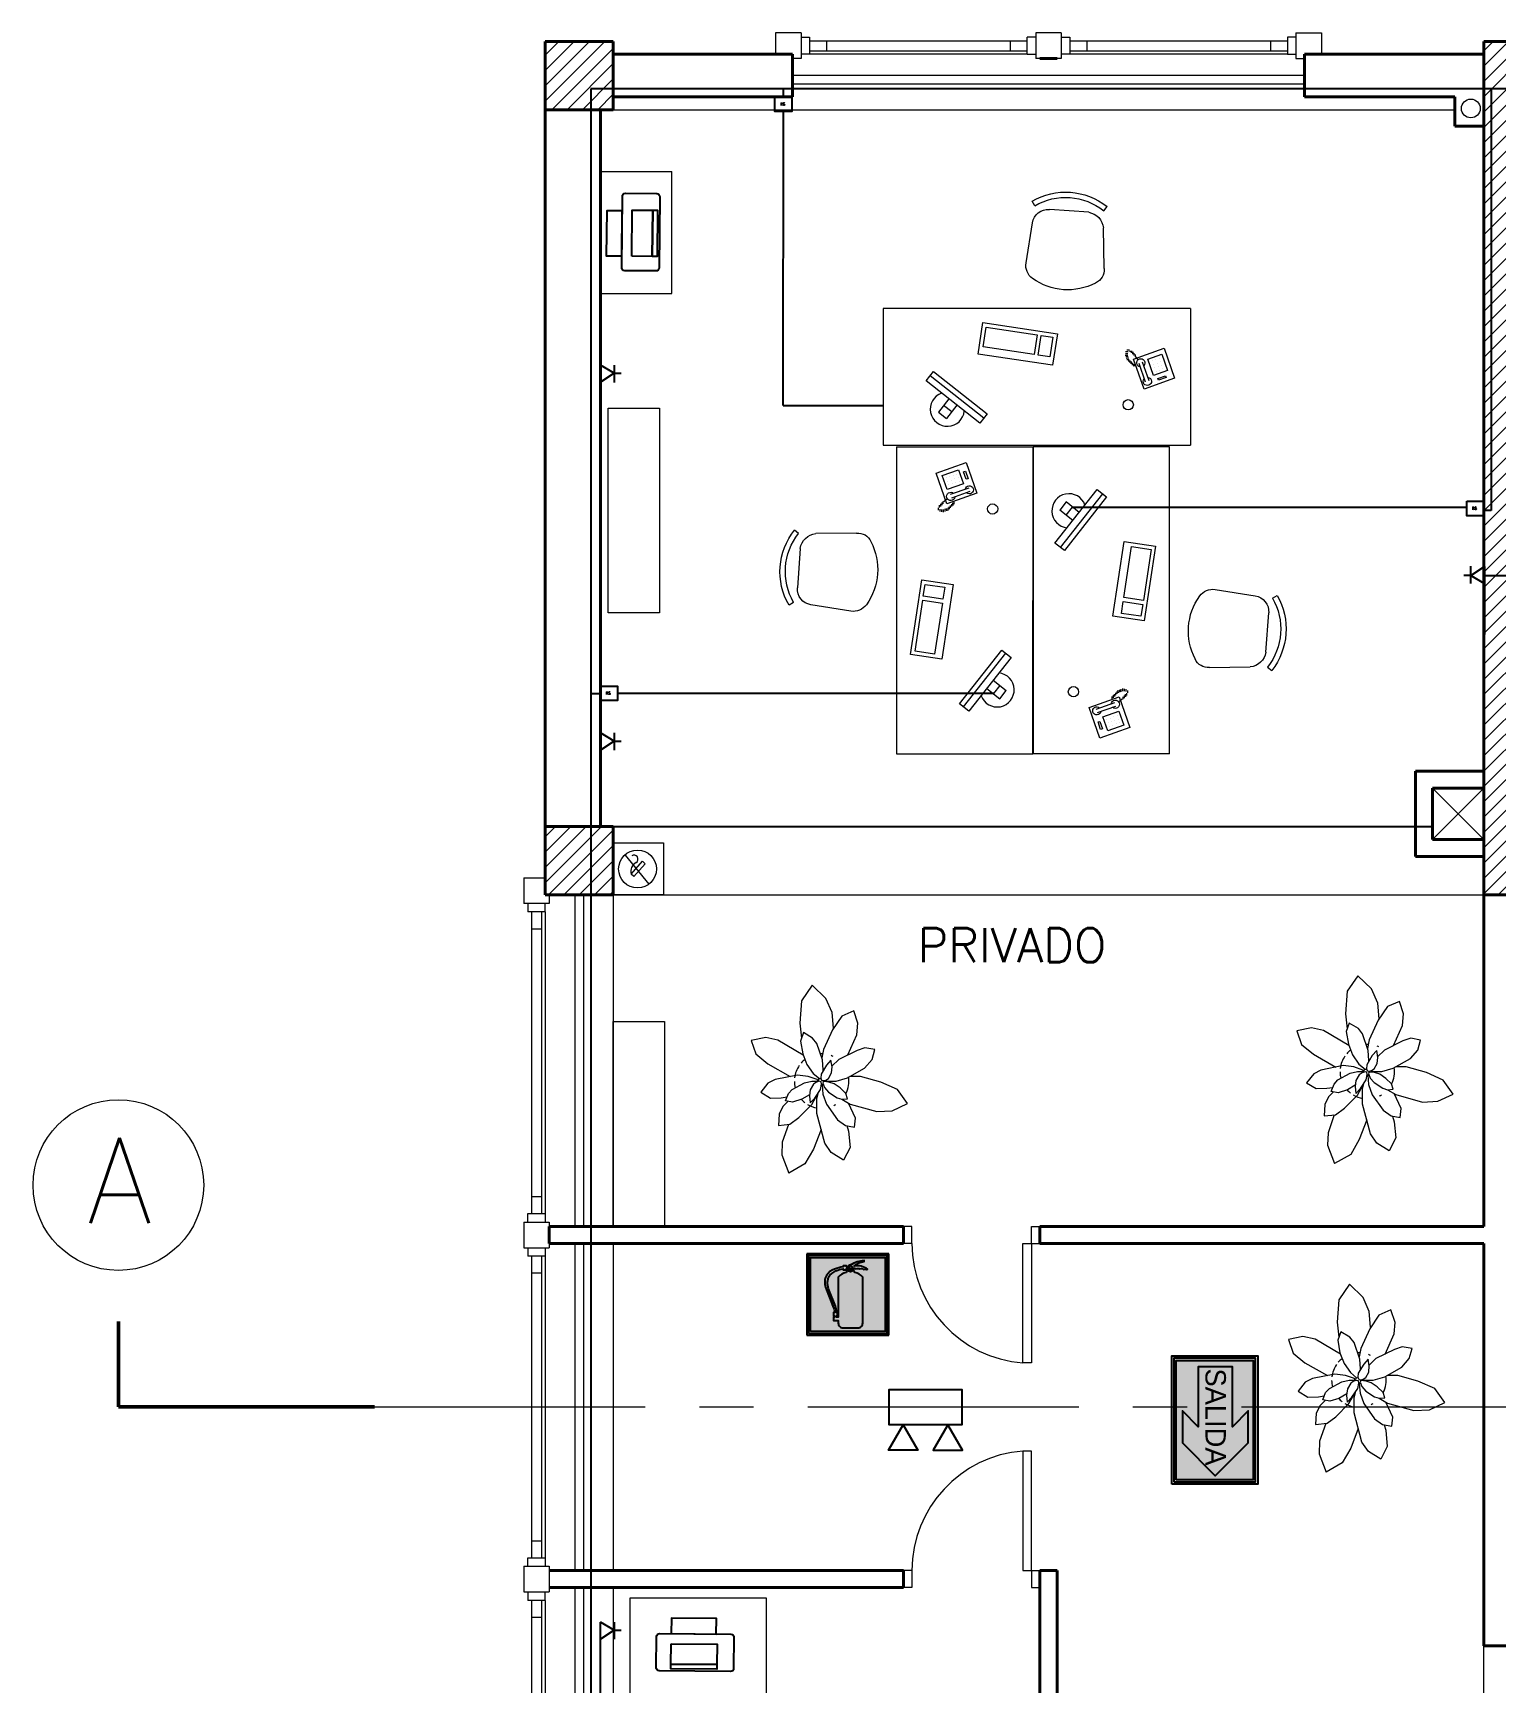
# Model space of a CAD drawing. Extents: x 1009 to 1343, y -172900 to 201.
# Drawn here: x 1257.57 to 1266.14, y 132.45 to 142.11 of the extents above; entities that cross this region are included whole.
import ezdxf

# ---------------------------------------------------------------- set-up
doc = ezdxf.new("R2010")
doc.units = 0
doc.header["$LTSCALE"] = 0.5
doc.linetypes.add('CENTER', pattern=[50.8, 31.75, -6.35, 6.35, -6.35])
doc.linetypes.add('TRAZOS2', pattern=[0.375, 0.25, -0.125])
doc.layers.get('0').update_dxf_attribs({"linetype": 'CONTINUOUS'})
for name, color, linetype in [('BRIGADAS', 8, 'TRAZOS2'), ('Cableado', 100, 'CONTINUOUS'), ('Electricidad', 50, 'CONTINUOUS'), ('GCI-LUZ DE EMERG.LUZ ESTROBOSCOPICA', 12, 'CONTINUOUS'), ('MARCO_FONDO_NEGRO', 7, 'CONTINUOUS'), ('SEÑAL_FONDO_FIGURAS', 254, 'CONTINUOUS'), ('SEÑAL_FONDO_NEGRO', 7, 'CONTINUOUS'), ('SEÑAL_FONDO_ROJO', 242, 'CONTINUOUS'), ('SEÑAL_FONDO_VERDE', 86, 'CONTINUOUS')]:
    doc.layers.add(name, color=color, linetype=linetype)
for name, color, linetype, lineweight in [('Carpintería', 55, 'CONTINUOUS', 20), ('Detalles .05', 243, 'CONTINUOUS', 5), ('Detalles 01', 8, 'CONTINUOUS', 9), ('Equipamiento movil', 33, 'CONTINUOUS', 9), ('EQUIPO DE EMERGENCIA', 200, 'CONTINUOUS', 30), ('Muros corte', 7, 'CONTINUOUS', 40), ('Punta 01', 6, 'CONTINUOUS', 9), ('Punta 02', 11, 'CONTINUOUS', 20), ('Punta 05', 52, 'CONTINUOUS', 50), ('Sist. contra incendio', 1, 'CONTINUOUS', 18), ('Tratamiento pisos', 251, 'CONTINUOUS', 9)]:
    doc.layers.add(name, color=color, linetype=linetype, lineweight=lineweight)
doc.styles.add('franklin gothic medium', font='framd.ttf')
doc.styles.add('Texto 2 mm', font='simplex.shx', dxfattribs={"height": 0.2})
doc.styles.add('Texto 5 mm', font='simplex.shx', dxfattribs={"height": 0.5})
pattern_1 = [(45, (45.922944, 13.85755), (-0.0449012806, 0.0449012806), [])]

# ---------------------------------------------------------------- blocks, each defined once
blk = doc.blocks.new('Plant1')
for p, q in [((5.75, 15.65), (2.94, 14.02)), ((6.8, 12.64), (5.75, 15.65)), ((2.94, 14.02), (1.24, 11.02)), ((6.67, 9.74), (6.8, 12.64)), ((-4.94, 10.5), (-5.47, 8.7)), ((-3.11, 9.8), (-4.94, 10.5)), ((-1.65, 8.27), (-3.11, 9.8)), ((1.24, 11.02), (-0.18, 7.33)), ((4.8, 4.93), (6.67, 9.74)), ((-10.15, 7.82), (-12.56, 7.25)), ((-12.56, 7.25), (-11.81, 4.91)), ((-8.01, 7.41), (-10.15, 7.82)), ((-4.41, 5.37), (-8.01, 7.41)), ((-5.47, 8.7), (-5.1, 7.19)), ((-5.1, 7.19), (-3.73, 3.58)), ((-0.15, 4.91), (-1.65, 8.27)), ((-0.18, 7.33), (-0.36, 5.38)), ((-12.63, 3.17), (-15.39, 2.27)), ((-9.66, 3.14), (-12.63, 3.17)), ((-11.81, 4.91), (-9.42, 2.94)), ((-3.73, 3.58), (-2.59, 2.19)), ((0.25, 2.69), (-0.15, 4.91)), ((1.6, 3.31), (0.73, 2.26)), ((2.74, 4.3), (1.6, 3.31)), ((3.75, 4.5), (2.74, 4.3)), ((3.4, 2.61), (3.75, 3.44)), ((3.75, 3.45), (4.8, 4.93)), ((3.75, 3.44), (3.75, 4.5)), ((7.53, 5.66), (4.58, 4.62)), ((7.5, 2.24), (8.7, 3.64)), ((9.19, 5.31), (7.53, 5.66)), ((8.7, 3.64), (9.19, 5.31)), ((8.78, 3.92), (9.84, 4.12)), ((9.84, 4.12), (12.89, 4.12)), ((12.89, 4.12), (15.19, 2.69)), ((-15.39, 2.27), (-18.09, -0.04)), ((-9.42, 2.94), (-5.88, 0.9)), ((-3.93, 0.56), (-7.13, -0.21)), ((-5.88, 0.9), (-4.34, 0.46)), ((-2.06, 0.5), (-3.93, 0.56)), ((-2.48, 2.2), (-3.75, 2.12)), ((-3.75, 2.12), (-2.91, 1.21)), ((-2.91, 1.21), (-1.29, 0)), ((-1.34, 2), (-2.48, 2.2)), ((-1.9, 0.46), (-2.06, 0.5)), ((-0.39, 1.34), (-1.34, 2)), ((-0.56, -0.12), (-0.19, 0)), ((-0.12, 0.81), (-0.39, 1.34)), ((-0.19, 0), (-0.12, 0.06)), ((-0.06, 0.25), (-0.12, 0.81)), ((-0.12, 0.06), (-0.06, 0.25)), ((-0.11, 0.67), (0.06, 0.81)), ((0.06, 0.81), (0.25, 2.69)), ((0.31, 1.31), (0.12, 0.38)), ((0.12, 0.38), (0.19, 0.25)), ((0.19, 0.25), (0.38, 0.19)), ((0.73, 2.26), (0.31, 1.31)), ((0.38, 0.19), (1.25, 0.44)), ((0.47, 0.22), (0.69, 0)), ((0.69, 0), (2.44, 0)), ((1.25, 0.44), (2.18, 1.1)), ((2.18, 1.1), (3.4, 2.61)), ((2.44, 0), (4.43, 0.51)), ((4.43, 0.51), (7.5, 2.24)), ((13.53, 0.5), (11.66, -0.54)), ((15.19, 2.69), (13.53, 0.5)), ((-18.09, -0.04), (-15.37, -2.32)), ((-15.37, -2.32), (-11.22, -3.04)), ((-11.22, -3.04), (-8.38, -3)), ((-8.2, -0.91), (-9.38, -2.5)), ((-9.38, -2.5), (-7.87, -3.25)), ((-5.18, -2.97), (-8.45, -7.47)), ((-7.13, -0.21), (-8.2, -0.91)), ((-7.87, -3.25), (-5.44, -3.05)), ((-5.44, -3.05), (-3.38, -2.45)), ((-3.38, -2.45), (-1.56, -1.44)), ((-1.56, -1.44), (-0.5, -0.38)), ((-1.12, -2.44), (-1.55, -4.42)), ((-1.29, 0), (-0.56, -0.12)), ((-0.38, -0.81), (-1.12, -2.44)), ((-0.31, -0.5), (-0.59, -0.46)), ((-0.5, -0.38), (-0.5, -0.12)), ((0.06, -0.62), (-0.38, -0.81)), ((-0.26, -0.76), (-0.31, -0.5)), ((-0.19, -1.81), (-0.07, -0.68)), ((0.01, -3.25), (-0.19, -1.81)), ((0.12, -0.12), (0, -0.44)), ((0, -0.44), (0.12, -1)), ((0.56, -0.06), (0.12, -0.12)), ((0.12, -1), (0.45, -1.59)), ((0.45, -1.59), (1.43, -2.3)), ((1.53, -0.38), (0.56, -0.06)), ((1.43, -2.3), (2.56, -2.56)), ((3.06, -1.61), (1.53, -0.38)), ((3.19, -1.19), (2.01, -0.77)), ((2.38, -1), (2.23, -0.95)), ((2.32, -2.51), (3.05, -4.05)), ((4.2, -2.28), (2.38, -1)), ((2.56, -2.56), (3.88, -2.56)), ((3.88, -2.56), (3.06, -1.61)), ((6, -1.48), (3.19, -1.19)), ((6.42, -4.94), (4.2, -2.28)), ((11.66, -0.54), (6, -1.48)), ((9.02, -0.98), (12.56, -2.76)), ((12.56, -2.76), (15.17, -4.6)), ((-4.21, -9.77), (-1.41, -5.8)), ((-1.55, -4.42), (-1.12, -8.67)), ((1.03, -5.66), (0.01, -3.25)), ((1.72, -6.45), (1.03, -5.66)), ((3.05, -4.05), (3.43, -5.82)), ((3.43, -5.82), (3.06, -7.12)), ((7.5, -6.71), (6.42, -4.94)), ((15.17, -4.6), (16.61, -7.77)), ((-8.45, -7.47), (-9.18, -9.67)), ((-1.12, -8.67), (-0.57, -10.07)), ((3.06, -7.12), (1.72, -6.45)), ((2.25, -9.87), (2.39, -7.87)), ((2.39, -7.87), (2.32, -6.75)), ((3.19, -6.68), (4.04, -7.69)), ((4.04, -7.69), (5.41, -8.56)), ((5.41, -8.56), (7.5, -8.88)), ((7.5, -8.88), (7.5, -6.71)), ((7.5, -6.98), (10.72, -8.45)), ((10.72, -8.45), (13.06, -8.78)), ((13.06, -8.78), (16.61, -7.77)), ((-9.18, -9.67), (-8.88, -12.44)), ((-8.88, -12.44), (-6.25, -11.82)), ((-6.25, -11.82), (-4.21, -9.77)), ((-0.57, -10.07), (1, -11.56)), ((1, -11.56), (2.25, -9.87))]:
    blk.add_line(p, q)
for start, end in [(57.1582, 93.2041), (172.4345, 176.9296), (149.2581, 153.7532), (21.2653, 25.7604), (212.1423, 223.5771), (323.0282, 344.4965), (229.8179, 257.6637), (265.2848, 278.7499), (306.6551, 316.418)]:
    blk.add_arc((0, 0), 5.12, start, end)
blk = doc.blocks.new('TELEFONO')
at = {"layer": 'Detalles .05'}
for p, q in [((0.139, 0.134), (-0.098, 0.134)), ((-0.098, 0.134), (-0.098, -0.099)), ((0.139, -0.099), (0.139, 0.134)), ((-0.071, 0.089), (-0.071, -0.055)), ((-0.043, 0.089), (-0.043, -0.055)), ((0.108, 0.063), (0, 0.063)), ((0, 0.063), (0, -0.063)), ((0.081, 0.108), (0.023, 0.108)), ((0.023, 0.108), (0.023, 0.094)), ((0.023, 0.094), (0.081, 0.094)), ((0.027, 0.041), (0.027, 0.041)), ((0.027, 0.014), (0.027, 0.014)), ((0.054, 0.041), (0.054, 0.041)), ((0.054, 0.014), (0.054, 0.014)), ((0.081, 0.094), (0.081, 0.108)), ((0.081, 0.041), (0.081, 0.041)), ((0.081, 0.014), (0.081, 0.014)), ((0.108, -0.063), (0.108, 0.063)), ((-0.129, -0.104), (-0.147, -0.11)), ((-0.129, -0.116), (-0.147, -0.121)), ((-0.124, -0.093), (-0.141, -0.098)), ((-0.118, -0.081), (-0.135, -0.087)), ((-0.112, -0.07), (-0.129, -0.075)), ((-0.106, -0.058), (-0.124, -0.064)), ((-0.101, -0.047), (-0.118, -0.052)), ((-0.098, -0.099), (0.139, -0.099)), ((-0.067, -0.083), (-0.078, -0.116)), ((0, -0.063), (0.108, -0.063)), ((0.027, -0.013), (0.027, -0.013)), ((0.027, -0.04), (0.027, -0.04)), ((0.054, -0.013), (0.054, -0.013)), ((0.054, -0.04), (0.054, -0.04)), ((0.081, -0.013), (0.081, -0.013)), ((0.081, -0.04), (0.081, -0.04)), ((-0.129, -0.127), (-0.147, -0.133)), ((-0.129, -0.139), (-0.147, -0.145)), ((-0.124, -0.15), (-0.141, -0.156)), ((-0.118, -0.162), (-0.135, -0.168)), ((-0.104, -0.17), (-0.122, -0.176)), ((-0.089, -0.156), (-0.106, -0.162)), ((-0.083, -0.145), (-0.101, -0.15)), ((-0.078, -0.133), (-0.095, -0.139)), ((-0.072, -0.121), (-0.089, -0.127))]:
    blk.add_line(p, q, dxfattribs=at)
for centre, start, end in [((-0.057, 0.089), 298.4915, 241.5085), ((-0.057, -0.055), 118.4915, 61.5085)]:
    blk.add_arc(centre, 0.0302, start, end, dxfattribs=at)
blk = doc.blocks.new('RECTANG')
for p, q in [((1, 1), (0, 1)), ((0, 1), (0, 0)), ((1, 0), (1, 1)), ((0, 0), (1, 0))]:
    blk.add_line(p, q)
blk = doc.blocks.new('KEYBOARD', base_point=(60, 294))
for p, xscale, yscale, zscale in [((60, 294), 19, 8, 19), ((61, 295), 13, 5, 13), ((75, 295), 3, 5, 3)]:
    blk.add_blockref('RECTANG', p, dxfattribs=dict(xscale=xscale, yscale=yscale, zscale=zscale))
blk = doc.blocks.new('silla compu')
for p, q in [((-0.1982, 0.1308), (-0.2154, -0.1066)), ((0.255, 0.0583), (0.1971, -0.1726)), ((-0.2253, -0.2074), (-0.2468, -0.23)), ((0.0915, -0.2423), (-0.1368, -0.2057)), ((0.1752, -0.2715), (0.1885, -0.2997))]:
    blk.add_line(p, q)
for centre, radius, start, end in [((-0.1049, 0.1241), 0.0936, 112.49672, 175.87343), ((-0.0054, -0.1162), 0.3537, 49.31066, 112.49672), ((0.1754, 0.0846), 0.0838, 341.69279, 53.55182), ((-0.122, -0.1133), 0.0936, 175.87343, 260.90369), ((0.0985, -0.138), 0.1045, 266.18787, 340.64976), ((0.022, 0.0547), 0.3916, 226.64553, 295.16185), ((0.0221, 0.0552), 0.3607, 226.69723, 295.11015)]:
    blk.add_arc(centre, radius, start, end)
blk = doc.blocks.new('A$C4F586106')
at = {"layer": 'SEÑAL_FONDO_FIGURAS'}
h = blk.add_hatch(color=256, dxfattribs=at)
h.paths.add_polyline_path([(1.092, 0.238), (0.029, 0.238), (0.029, 1.85), (1.092, 1.85)])
h.paths.add_polyline_path([(1.063, 1.821), (0.058, 1.821), (0.058, 0.267), (1.063, 0.267)], flags=16)
h.paths.add_polyline_path([(0.807, 1.55), (0.807, 0.438), (0.287, 0.438), (0.287, 1.55)], flags=8)
blk.add_hatch(color=256, dxfattribs=at).paths.add_polyline_path([(0.553, 1.768), (0.126, 1.339), (0.126, 0.925), (0.327, 1.132), (0.327, 0.349), (0.553, 0.349), (0.778, 0.349), (0.778, 1.132), (0.979, 0.925), (0.979, 1.339)])
at = {"layer": 'SEÑAL_FONDO_VERDE'}
h = blk.add_hatch(color=256, dxfattribs=at)
h.paths.add_polyline_path([(0.058, 0.267), (0.058, 1.821), (1.063, 1.821), (1.063, 0.267)])
h.paths.add_polyline_path([(0.327, 0.349), (0.553, 0.349), (0.778, 0.349), (0.778, 1.132), (0.979, 0.925), (0.979, 1.339), (0.553, 1.768), (0.126, 1.339), (0.126, 0.925), (0.327, 1.132)], flags=16)
at = {"layer": 'MARCO_FONDO_NEGRO'}
blk.add_lwpolyline([(1.121, 1.879), (1.121, 0.209), (0, 0.209), (0, 1.879)], close=True, dxfattribs=at)
at = {"layer": 'SEÑAL_FONDO_FIGURAS'}
blk.add_lwpolyline([(1.092, 1.85), (0.029, 1.85), (0.029, 0.238), (1.092, 0.238)], close=True, dxfattribs=at)
at = {"layer": 'SEÑAL_FONDO_NEGRO'}
blk.add_lwpolyline([(1.063, 1.821), (1.063, 0.267), (0.058, 0.267), (0.058, 1.821)], close=True, dxfattribs=at)
at = {"layer": 'SEÑAL_FONDO_VERDE'}
for points in [[(1.063, 1.821), (1.063, 0.267), (0.058, 0.267), (0.058, 1.821)], [(0.553, 0.349), (0.778, 0.349), (0.778, 1.132), (0.979, 0.925), (0.979, 1.339), (0.553, 1.768), (0.126, 1.339), (0.126, 0.925), (0.327, 1.132), (0.327, 0.349)], [(0.553, 0.349), (0.778, 0.349), (0.778, 1.132), (0.979, 0.925), (0.979, 1.339), (0.553, 1.768), (0.126, 1.339), (0.126, 0.925), (0.327, 1.132), (0.327, 0.349)]]:
    blk.add_lwpolyline(points, close=True, dxfattribs=at)
at = {"layer": 'SEÑAL_FONDO_VERDE', "style": 'franklin gothic medium'}
blk.add_text('SALIDA', height=0.2658, rotation=90, dxfattribs=at).set_placement((0.681, 0.372))
blk = doc.blocks.new('A$C04752EFD')
at = {"layer": 'GCI-LUZ DE EMERG.LUZ ESTROBOSCOPICA', "color": 1}
blk.add_lwpolyline([(-0.1774, -0.1729), (-0.1774, 0), (0.1774, 0), (0.1774, -0.1729)], close=True, dxfattribs=at)
at = {"layer": 'GCI-LUZ DE EMERG.LUZ ESTROBOSCOPICA'}
for points in [[(0.1774, -0.1729), (-0.1774, -0.1729), (-0.1774, 0), (0.1774, 0)], [(-0.109, -0.1729), (-0.0376, -0.2965), (-0.1803, -0.2965)], [(0.109, -0.1729), (0.0376, -0.2965), (0.1803, -0.2965)]]:
    blk.add_lwpolyline(points, close=True, dxfattribs=at)
blk = doc.blocks.new('A$C6C4A3897')
at = {"layer": 'SEÑAL_FONDO_FIGURAS'}
h = blk.add_hatch(color=256, dxfattribs=at)
h.paths.add_polyline_path([(2.147, -0.043), (0.043, -0.043), (0.043, -2.139), (2.147, -2.139)])
h.paths.add_polyline_path([(2.093, -2.085), (0.097, -2.085), (0.097, -0.097), (2.093, -0.097)], flags=16)
h.paths.add_polyline_path([(1.494, -1.856, -0.414214), (1.364, -1.986), (0.969, -1.986, -0.414214), (0.839, -1.856), (0.839, -1.789), (0.708, -1.789), (0.708, -1.699), (0.74, -1.699), (0.74, -1.664), (0.711, -1.664), (0.711, -1.576), (0.743, -1.576, 0.083884), (0.693, -1.404), (0.5, -0.898, -0.214308), (0.523, -0.578, -0.167733), (0.738, -0.417, -0.097156), (0.97, -0.351), (0.97, -0.321), (1.058, -0.321), (1.058, -0.351), (1.087, -0.351, -0.303754), (1.167, -0.298, -0.115313), (1.528, -0.185), (1.53, -0.211, 0.177163), (1.266, -0.329, -0.189272), (1.622, -0.41), (1.592, -0.419, 0.309273), (1.561, -0.409), (1.517, -0.422, 0.291679), (1.46, -0.396), (1.418, -0.408, 0.202341), (1.342, -0.393), (1.3, -0.404, 0.390383), (1.254, -0.384, -0.914616), (1.082, -0.399), (1.058, -0.399), (1.058, -0.429), (0.97, -0.429), (0.97, -0.404, 0.074097), (0.777, -0.461, 0.17086), (0.577, -0.631, 0.207162), (0.599, -0.983), (0.763, -1.4, -0.083589), (0.794, -1.576), (0.817, -1.576), (0.817, -1.664), (0.792, -1.664), (0.792, -1.699), (0.839, -1.699), (0.839, -0.631, -0.204768), (1.051, -0.505, 0.117351), (1.082, -0.431, 0.582578), (1.251, -0.433, 0.113638), (1.282, -0.505, -0.204768), (1.494, -0.631)], flags=0)
h.paths.add_polyline_path([(1.184, -0.438), (1.167, -0.358), (1.151, -0.438, -6.735071)], flags=0)
at = {"layer": 'SEÑAL_FONDO_ROJO'}
h = blk.add_hatch(color=256, dxfattribs=at)
h.paths.add_polyline_path([(2.093, -0.097), (0.097, -0.097), (0.097, -2.085), (2.093, -2.085)])
h.paths.add_polyline_path([(1.494, -1.856, -0.414214), (1.364, -1.986), (0.969, -1.986, -0.414214), (0.839, -1.856), (0.839, -1.789), (0.708, -1.789), (0.708, -1.699), (0.74, -1.699), (0.74, -1.664), (0.711, -1.664), (0.711, -1.576), (0.743, -1.576, 0.083884), (0.693, -1.404), (0.5, -0.898, -0.214308), (0.523, -0.578, -0.167733), (0.738, -0.417, -0.097156), (0.97, -0.351), (0.97, -0.321), (1.058, -0.321), (1.058, -0.351), (1.087, -0.351, -0.303754), (1.167, -0.298, -0.115313), (1.528, -0.185), (1.53, -0.211, 0.177163), (1.266, -0.329, -0.189272), (1.622, -0.41), (1.592, -0.419, 0.309273), (1.561, -0.409), (1.517, -0.422, 0.291679), (1.46, -0.396), (1.418, -0.408, 0.202341), (1.342, -0.393), (1.3, -0.404, 0.390383), (1.254, -0.384, -0.914616), (1.082, -0.399), (1.058, -0.399), (1.058, -0.429), (0.97, -0.429), (0.97, -0.404, 0.074097), (0.777, -0.461, 0.17086), (0.577, -0.631, 0.207162), (0.599, -0.983), (0.763, -1.4, -0.083589), (0.794, -1.576), (0.817, -1.576), (0.817, -1.664), (0.792, -1.664), (0.792, -1.699), (0.839, -1.699), (0.839, -0.631, -0.204768), (1.051, -0.505, 0.117351), (1.082, -0.431, 0.582578), (1.251, -0.433, 0.113638), (1.282, -0.505, -0.204768), (1.494, -0.631)], flags=16)
h.paths.add_polyline_path([(1.184, -0.438), (1.167, -0.358), (1.151, -0.438, -6.735071)], flags=0)
at = {"layer": 'MARCO_FONDO_NEGRO'}
for p, q in [((2.191, 0), (0, 0)), ((0, 0), (0, -2.182)), ((2.191, -2.182), (2.191, 0)), ((0, -2.182), (2.191, -2.182))]:
    blk.add_line(p, q, dxfattribs=at)
at = {"layer": 'SEÑAL_FONDO_FIGURAS'}
for points in [[(0.043, -2.139), (2.147, -2.139), (2.147, -0.043), (0.043, -0.043)], [(0.097, -2.085), (0.097, -0.097), (2.093, -0.097), (2.093, -2.085)]]:
    blk.add_lwpolyline(points, close=True, dxfattribs=at)
for points in [[(1.082, -0.431, -0.117351), (1.051, -0.505, 0.204768), (0.839, -0.631), (0.839, -1.699), (0.792, -1.699), (0.792, -1.664), (0.817, -1.664), (0.817, -1.576), (0.794, -1.576, 0.083589), (0.763, -1.4), (0.599, -0.983, -0.207162), (0.577, -0.631, -0.17086), (0.777, -0.461, -0.074097), (0.97, -0.404), (0.97, -0.429), (1.058, -0.429), (1.058, -0.399), (1.082, -0.399, 0.914616), (1.254, -0.384, -0.390383), (1.3, -0.404), (1.342, -0.393, -0.202341), (1.418, -0.408), (1.46, -0.396, -0.291679), (1.517, -0.422), (1.561, -0.409, -0.309273), (1.592, -0.419), (1.622, -0.41, 0.189272), (1.266, -0.329, -0.177163), (1.53, -0.211), (1.528, -0.185, 0.115313), (1.167, -0.298, 0.303754), (1.087, -0.351), (1.058, -0.351), (1.058, -0.321), (0.97, -0.321), (0.97, -0.351, 0.097156), (0.738, -0.417, 0.167733), (0.523, -0.578, 0.214308), (0.5, -0.898), (0.693, -1.404, -0.083884), (0.743, -1.576), (0.711, -1.576), (0.711, -1.664), (0.74, -1.664), (0.74, -1.699), (0.708, -1.699), (0.708, -1.789), (0.839, -1.789), (0.839, -1.856, 0.414214), (0.969, -1.986), (1.364, -1.986, 0.414214), (1.494, -1.856), (1.494, -0.631, 0.204768), (1.282, -0.505, -0.113638), (1.251, -0.433, -0.582578)], [(1.167, -0.358), (1.184, -0.438, 6.735071), (1.151, -0.438)]]:
    blk.add_lwpolyline(points, format="xyb", close=True, dxfattribs=at)

msp = doc.modelspace()

# ---------------------------------------------------------------- hatches: boundary and pattern name
at = {"layer": 'Detalles 01'}
h = msp.add_hatch(dxfattribs=at)
h.set_pattern_fill('ANSI31,_O', color=256, scale=0.02)
h.set_pattern_definition(pattern_1)
h.paths.add_polyline_path([(1260.9686, 142.0627), (1260.5686, 142.0627), (1260.5686, 141.6627), (1260.9686, 141.6627)])
h = msp.add_hatch(dxfattribs=at)
h.set_pattern_fill('ANSI31,_O', color=256, scale=0.02)
h.set_pattern_definition([(45, (-14.877056, 13.85755), (-0.0449012806, 0.0449012806), [])])
h.paths.add_polyline_path([(1269.1686, 141.9877), (1268.0686, 141.9877), (1268.0686, 141.7377), (1269.1686, 141.7377)])
h.paths.add_polyline_path([(1268.0686, 141.9877), (1266.3086, 141.9877), (1266.3086, 142.0627), (1266.0686, 142.0627), (1266.0686, 137.0627), (1268.0686, 137.0627), (1268.0686, 137.2127), (1266.3086, 137.2127), (1266.3086, 141.7377), (1268.0686, 141.7377)])
h.paths.add_polyline_path([(1268.7086, 140.9377), (1268.5586, 140.9377), (1268.5586, 137.2127), (1268.0686, 137.2127), (1268.0686, 137.0627), (1268.7086, 137.0627)])
h = msp.add_hatch(dxfattribs=at)
h.set_pattern_fill('ANSI31,_O', color=256, scale=0.02)
h.set_pattern_definition(pattern_1)
h.paths.add_polyline_path([(1260.9686, 137.4627), (1260.5686, 137.4627), (1260.5686, 137.0627), (1260.9686, 137.0627)])

# ---------------------------------------------------------------- linework, layer by layer
at = {"layer": 'Cableado'}
for p, q in [((1265.2328, 141.7854), (1260.8377, 141.7854)), ((1260.8377, 141.7854), (1260.8377, 139.2228)), ((1261.9645, 141.7854), (1261.9645, 141.7377)), ((1270.8159, 141.7854), (1265.2328, 141.7854)), ((1266.1127, 141.7854), (1266.1127, 139.3146)), ((1261.9638, 139.9293), (1261.9652, 141.6531)), ((1263.6593, 139.3351), (1265.9691, 139.335)), ((1266.1127, 139.3146), (1266.0686, 139.3146)), ((1260.8377, 139.2228), (1260.8377, 128.4361)), ((1260.8377, 138.2429), (1260.8936, 138.2429)), ((1263.1964, 138.2422), (1260.993, 138.2422))]:
    msp.add_line(p, q, dxfattribs=at)
at = {"layer": 'Cableado', "ltscale": 2}
msp.add_line((1261.9638, 139.9293), (1262.5506, 139.9293), dxfattribs=at)
at = {"layer": 'Cableado'}
for points in [[(1261.9159, 141.7377), (1262.0153, 141.7377), (1262.0153, 141.6531), (1261.9159, 141.6531)], [(1261.0186, 140.8063), (1261.021, 141.0702), (1260.9301, 141.071), (1260.9277, 140.8072)], [(1261.0778, 140.8051), (1261.0802, 141.075), (1261.1997, 141.0739), (1261.1973, 140.804)], [(1261.1973, 140.804), (1261.1997, 141.0739), (1261.2277, 141.0737), (1261.2252, 140.8038)], [(1265.9691, 139.3691), (1266.0686, 139.3691), (1266.0686, 139.2846), (1265.9691, 139.2846)], [(1260.8936, 138.2858), (1260.993, 138.2858), (1260.993, 138.2013), (1260.8936, 138.2013)], [(1261.3083, 132.7348), (1261.5722, 132.7324), (1261.5731, 132.8232), (1261.3092, 132.8256)], [(1261.3071, 132.6756), (1261.577, 132.6731), (1261.576, 132.5536), (1261.3061, 132.5561)], [(1261.3061, 132.5561), (1261.576, 132.5536), (1261.5757, 132.5257), (1261.3058, 132.5281)]]:
    msp.add_lwpolyline(points, close=True, dxfattribs=at)
for points in [[(1261.018, 140.7383), (1261.0217, 141.1557, -0.414214), (1261.0399, 141.1735), (1261.223, 141.1719, -0.414214), (1261.2409, 141.1537), (1261.2371, 140.7363, -0.414214), (1261.2189, 140.7185), (1261.0358, 140.7201, -0.414214)], [(1261.2403, 132.7354), (1261.6577, 132.7316, -0.414214), (1261.6756, 132.7135), (1261.6739, 132.5303, -0.414214), (1261.6557, 132.5125), (1261.2383, 132.5163, -0.414214), (1261.2205, 132.5344), (1261.2222, 132.7175, -0.414214)]]:
    msp.add_lwpolyline(points, format="xyb", close=True, dxfattribs=at)
at = {"layer": 'Carpintería'}
for p, q in [((1262.0686, 142.1127), (1261.9186, 142.1127)), ((1261.9186, 142.1127), (1261.9186, 141.9877)), ((1262.0686, 142.1127), (1262.0686, 141.9627)), ((1263.5936, 142.1127), (1263.4436, 142.1127)), ((1263.4436, 142.1127), (1263.4436, 141.9627)), ((1263.5936, 142.1127), (1263.5936, 141.9627)), ((1264.9686, 142.1127), (1264.9686, 141.9627)), ((1264.9686, 142.1127), (1265.1186, 142.1127)), ((1265.1186, 142.1127), (1265.1186, 141.9877)), ((1262.0686, 142.0877), (1262.1186, 142.0877)), ((1262.1186, 142.0877), (1262.1186, 141.9877)), ((1262.1186, 142.0677), (1263.3936, 142.0677)), ((1262.2186, 142.0677), (1262.2186, 142.0077)), ((1263.2936, 142.0677), (1263.2936, 142.0077)), ((1263.4436, 142.0877), (1263.3936, 142.0877)), ((1263.3936, 141.9877), (1263.3936, 142.0877)), ((1263.5936, 142.0877), (1263.6436, 142.0877)), ((1263.6436, 142.0877), (1263.6436, 141.9877)), ((1263.6436, 142.0677), (1264.9186, 142.0677)), ((1263.7436, 142.0677), (1263.7436, 142.0077)), ((1264.8186, 142.0677), (1264.8186, 142.0077)), ((1264.9186, 142.0877), (1264.9186, 141.9877)), ((1264.9686, 142.0877), (1264.9186, 142.0877)), ((1262.0686, 141.9627), (1262.0186, 141.9627)), ((1262.1186, 141.9877), (1262.0686, 141.9877)), ((1262.1186, 142.0077), (1263.3936, 142.0077)), ((1263.3936, 141.9877), (1263.4436, 141.9877)), ((1263.4686, 141.9627), (1263.4436, 141.9627)), ((1263.5936, 141.9627), (1263.5686, 141.9627)), ((1263.6436, 141.9877), (1263.5936, 141.9877)), ((1263.6436, 142.0077), (1264.9186, 142.0077)), ((1264.9186, 141.9877), (1264.9686, 141.9877)), ((1264.9686, 141.9627), (1265.0186, 141.9627)), ((1260.4436, 137.1627), (1260.4436, 137.0127)), ((1260.4436, 137.1627), (1260.5686, 137.1627)), ((1260.5936, 137.0127), (1260.4436, 137.0127)), ((1260.4686, 137.0127), (1260.4686, 136.9627)), ((1260.5686, 136.9627), (1260.5686, 137.0127)), ((1260.5936, 137.0627), (1260.5936, 137.0127)), ((1260.5686, 136.9627), (1260.4686, 136.9627)), ((1260.4886, 136.9627), (1260.4886, 135.196)), ((1260.5486, 136.9627), (1260.5486, 135.196)), ((1260.5486, 136.8627), (1260.4886, 136.8627)), ((1260.4886, 135.296), (1260.5486, 135.296)), ((1260.4686, 135.146), (1260.4686, 135.196)), ((1260.4686, 135.196), (1260.5686, 135.196)), ((1260.5686, 135.196), (1260.5686, 135.146)), ((1260.4436, 135.146), (1260.4436, 134.996)), ((1260.4436, 135.146), (1260.5936, 135.146)), ((1260.5936, 135.146), (1260.5936, 135.121)), ((1262.7186, 135.121), (1262.6686, 135.121)), ((1262.7186, 135.021), (1262.7186, 135.121)), ((1263.4186, 135.021), (1263.4186, 135.121)), ((1263.4186, 135.121), (1263.4686, 135.121)), ((1260.4436, 134.996), (1260.5936, 134.996)), ((1260.4686, 134.996), (1260.4686, 134.946)), ((1260.5686, 134.996), (1260.5686, 134.946)), ((1260.5936, 135.021), (1260.5936, 134.996)), ((1262.7186, 135.021), (1262.6686, 135.021)), ((1263.3686, 134.321), (1263.3686, 135.021)), ((1263.3686, 135.021), (1263.4186, 135.021)), ((1263.4186, 135.021), (1263.4686, 135.021)), ((1263.4186, 135.021), (1263.4186, 134.321)), ((1260.5686, 134.946), (1260.4686, 134.946)), ((1260.4886, 134.946), (1260.4886, 133.1793)), ((1260.5486, 134.946), (1260.4886, 134.946)), ((1260.5486, 134.946), (1260.5486, 133.1793)), ((1260.5486, 134.846), (1260.4886, 134.846)), ((1263.4186, 134.321), (1263.3686, 134.321)), ((1263.4186, 133.8043), (1263.3686, 133.8043)), ((1263.3686, 133.8043), (1263.3686, 133.1043)), ((1263.4186, 133.1043), (1263.4186, 133.8043)), ((1260.4886, 133.2793), (1260.5486, 133.2793)), ((1260.4436, 133.1293), (1260.4436, 132.9793)), ((1260.4436, 133.1293), (1260.5936, 133.1293)), ((1260.4686, 133.1293), (1260.4686, 133.1793)), ((1260.4686, 133.1793), (1260.5686, 133.1793)), ((1260.5686, 133.1793), (1260.5686, 133.1293)), ((1260.5936, 133.1293), (1260.5936, 132.9793)), ((1262.7186, 133.1043), (1262.6686, 133.1043)), ((1262.7186, 133.1043), (1262.7186, 133.0043)), ((1263.3686, 133.1043), (1263.4186, 133.1043)), ((1263.4186, 133.1043), (1263.4186, 133.0043)), ((1263.4186, 133.1043), (1263.4686, 133.1043)), ((1260.4436, 132.9793), (1260.5936, 132.9793)), ((1260.4686, 132.9793), (1260.4686, 132.9293)), ((1260.5686, 132.9293), (1260.4686, 132.9293)), ((1260.4886, 132.9293), (1260.4886, 131.1627)), ((1260.5486, 132.9293), (1260.5486, 131.1627)), ((1260.5686, 132.9293), (1260.5686, 132.9793)), ((1262.7186, 133.0043), (1262.6686, 133.0043)), ((1263.4186, 133.0043), (1263.4686, 133.0043)), ((1260.5486, 132.8293), (1260.4886, 132.8293))]:
    msp.add_line(p, q, dxfattribs=at)
at = {"layer": 'Detalles 01'}
for p, q in [((1263.3936, 141.9877), (1262.1186, 141.9877)), ((1264.9186, 141.9877), (1263.6436, 141.9877)), ((1263.4686, 141.8627), (1262.0186, 141.8627)), ((1265.0186, 141.8627), (1263.4686, 141.8627)), ((1263.5686, 141.8127), (1262.0186, 141.8127)), ((1265.0186, 141.8127), (1263.5686, 141.8127)), ((1260.7436, 137.0627), (1260.7436, 135.121)), ((1260.7936, 137.0627), (1260.7936, 135.121)), ((1260.5686, 136.9627), (1260.5686, 135.196)), ((1260.7436, 135.021), (1260.7436, 133.1043)), ((1260.7936, 135.021), (1260.7936, 133.1043)), ((1260.5686, 132.9293), (1260.5686, 131.1627)), ((1260.7436, 133.0043), (1260.7436, 131.0627)), ((1260.7936, 133.0043), (1260.7936, 131.0627))]:
    msp.add_line(p, q, dxfattribs=at)
at = {"layer": 'Detalles 01', "linetype": 'CENTER', "ltscale": 0.1}
msp.add_line((1259.5686, 134.0627), (1267.9589, 134.0627), dxfattribs=at)
at = {"layer": 'Detalles 01'}
msp.add_circle((1265.993, 141.6705), 0.055, dxfattribs=at)
for centre, start, end in [((1263.4221, 135.0224), 180.11712, 265.64068), ((1263.4221, 133.1029), 94.35932, 179.88288)]:
    msp.add_arc(centre, 0.7035, start, end, dxfattribs=at)
at = {"layer": 'Electricidad'}
for p, q in [((1260.9744, 140.1191), (1260.8936, 140.1671)), ((1260.9744, 140.1191), (1260.8936, 140.0667)), ((1260.9744, 140.1671), (1260.9744, 140.0659)), ((1260.9744, 140.1191), (1261.0144, 140.1191)), ((1260.8936, 140.0667), (1260.8936, 138.0122)), ((1265.9928, 138.9349), (1265.9527, 138.9349)), ((1265.9928, 138.8869), (1265.9928, 138.9882)), ((1265.9928, 138.9349), (1266.0736, 138.9873)), ((1265.9928, 138.9349), (1266.0736, 138.8869)), ((1266.0736, 138.9349), (1270.2786, 138.9349)), ((1266.0736, 138.8869), (1266.0686, 137.6877)), ((1260.9744, 137.9642), (1260.8936, 138.0122)), ((1260.9744, 137.9642), (1260.8936, 137.9118)), ((1260.9744, 138.0122), (1260.9744, 137.9109)), ((1260.9744, 137.9642), (1261.0144, 137.9642)), ((1260.8936, 137.9118), (1260.8936, 137.4627)), ((1265.7686, 137.4627), (1265.7686, 137.6877)), ((1265.7686, 137.6877), (1266.0686, 137.6877)), ((1260.8936, 137.4627), (1265.7686, 137.4627)), ((1260.9744, 132.7545), (1260.8936, 132.8026)), ((1260.9744, 132.7545), (1260.8936, 132.7021)), ((1260.9744, 132.8026), (1260.9744, 132.7013)), ((1260.9744, 132.7545), (1261.0144, 132.7545)), ((1260.8936, 130.4863), (1260.8936, 132.7021))]:
    msp.add_line(p, q, dxfattribs=at)
for points in [[(1260.8936, 140.0667), (1260.8936, 140.1671)], [(1266.0736, 138.9873), (1266.0736, 138.8869)], [(1260.8936, 137.9118), (1260.8936, 138.0122)], [(1260.8936, 132.7021), (1260.8936, 132.8026)]]:
    msp.add_lwpolyline(points, dxfattribs=at)
at = {"layer": 'Equipamiento movil'}
for p, q in [((1260.8936, 141.3021), (1261.3112, 141.3021)), ((1261.3109, 140.5869), (1261.3112, 141.3021)), ((1260.8936, 140.5869), (1261.3109, 140.5869)), ((1262.5508, 140.4983), (1262.5506, 139.6983)), ((1264.3508, 140.4978), (1262.5508, 140.4983)), ((1264.3508, 140.4978), (1264.3506, 139.6978)), ((1262.8015, 140.0738), (1262.8448, 140.1288)), ((1262.8262, 140.1052), (1263.1405, 139.8578)), ((1262.8448, 140.1288), (1263.1591, 139.8814)), ((1263.1158, 139.8264), (1262.8015, 140.0738)), ((1260.9393, 138.7148), (1260.9393, 139.9148)), ((1260.9393, 139.9148), (1261.2393, 139.9148)), ((1261.2393, 139.9148), (1261.2393, 138.7148)), ((1262.9351, 139.9686), (1262.8743, 139.8915)), ((1262.8743, 139.8915), (1262.9215, 139.8544)), ((1262.9513, 139.8922), (1262.9041, 139.9293)), ((1262.9822, 139.9315), (1262.9215, 139.8544)), ((1263.1591, 139.8814), (1263.1158, 139.8264)), ((1262.5506, 139.6983), (1264.3506, 139.6978)), ((1262.6282, 139.689), (1262.6274, 137.889)), ((1262.6282, 139.689), (1263.4282, 139.6886)), ((1263.4274, 137.8886), (1263.4282, 139.6886)), ((1263.4282, 139.6886), (1263.4282, 137.8886)), ((1264.2282, 139.6886), (1263.4282, 139.6886)), ((1264.2282, 137.8886), (1264.2282, 139.6886)), ((1260.9393, 138.7148), (1260.9393, 139.5148)), ((1263.5564, 139.1234), (1263.8038, 139.4378)), ((1263.8352, 139.4131), (1263.5879, 139.0987)), ((1263.8038, 139.4378), (1263.8588, 139.3945)), ((1263.6215, 139.3649), (1263.5844, 139.3178)), ((1263.6615, 139.257), (1263.5844, 139.3178)), ((1263.8588, 139.3945), (1263.6114, 139.0801)), ((1263.6986, 139.3042), (1263.6215, 139.3649)), ((1263.6222, 139.288), (1263.6593, 139.3351)), ((1263.6114, 139.0801), (1263.5564, 139.1234)), ((1261.2393, 138.7148), (1260.9393, 138.7148)), ((1262.997, 138.1829), (1263.2445, 138.4971)), ((1263.0206, 138.1643), (1263.268, 138.4786)), ((1263.2995, 138.4538), (1263.052, 138.1396)), ((1263.2445, 138.4971), (1263.2995, 138.4538)), ((1263.1572, 138.2731), (1263.2343, 138.2124)), ((1263.1943, 138.3203), (1263.2714, 138.2595)), ((1263.2336, 138.2893), (1263.1964, 138.2422)), ((1263.2343, 138.2124), (1263.2714, 138.2595)), ((1263.052, 138.1396), (1262.997, 138.1829)), ((1262.6274, 137.889), (1263.4274, 137.8886)), ((1264.2282, 137.8886), (1263.4282, 137.8886)), ((1260.9686, 135.121), (1260.9686, 136.321)), ((1260.9686, 136.321), (1261.2686, 136.321)), ((1261.2686, 136.321), (1261.2686, 135.121)), ((1261.2686, 135.121), (1260.9686, 135.121)), ((1261.0663, 132.9433), (1261.0663, 130.63)), ((1261.8663, 132.9433), (1261.0663, 132.9433)), ((1261.8663, 130.63), (1261.8663, 132.9433))]:
    msp.add_line(p, q, dxfattribs=at)
for centre in [(1263.9858, 139.9346), (1263.1914, 139.3239), (1263.6648, 138.2534)]:
    msp.add_circle(centre, 0.03, dxfattribs=at)
for centre, start, end in [((1262.9258, 139.9083), 109.67772, 353.90566), ((1263.6383, 139.3135), 19.69164, 263.91958), ((1263.2175, 138.2638), 199.66628, 83.89423)]:
    msp.add_arc(centre, 0.1, start, end, dxfattribs=at)
at = {"layer": 'Muros corte'}
for p, q in [((1260.9686, 142.0627), (1260.5686, 142.0627)), ((1260.5686, 141.6627), (1260.5686, 142.0627)), ((1260.9686, 142.0627), (1260.9686, 141.6627)), ((1266.0686, 137.0627), (1266.0686, 142.0627)), ((1266.0686, 142.0627), (1266.3086, 142.0627)), ((1262.0186, 141.9877), (1260.9686, 141.9877)), ((1262.0186, 141.9877), (1262.0186, 141.7377)), ((1263.5686, 141.9627), (1263.4686, 141.9627)), ((1266.0686, 141.9877), (1265.0186, 141.9877)), ((1265.0186, 141.9877), (1265.0186, 141.7377)), ((1262.0186, 141.7377), (1260.9686, 141.7377)), ((1265.8986, 141.7377), (1265.0186, 141.7377)), ((1265.8986, 141.5677), (1265.8986, 141.7377)), ((1266.0686, 135.121), (1266.0686, 141.7377)), ((1260.9686, 141.6627), (1260.5686, 141.6627)), ((1260.5686, 141.6627), (1260.5686, 137.4627)), ((1260.8936, 141.6627), (1260.8936, 137.4627)), ((1266.0686, 141.5677), (1265.8986, 141.5677)), ((1265.6686, 137.2877), (1265.6686, 137.7877)), ((1265.6686, 137.7877), (1266.0686, 137.7877)), ((1265.7686, 137.3877), (1265.7686, 137.6877)), ((1265.7686, 137.6877), (1266.0686, 137.6877)), ((1260.9686, 137.4627), (1260.5686, 137.4627)), ((1260.5686, 137.0627), (1260.5686, 137.4627)), ((1260.9686, 137.0627), (1260.9686, 137.4627)), ((1265.7686, 137.3877), (1266.0686, 137.3877)), ((1265.6686, 137.2877), (1266.0686, 137.2877)), ((1260.9686, 137.0627), (1260.5686, 137.0627)), ((1268.7086, 137.0627), (1266.0686, 137.0627)), ((1260.5936, 135.121), (1262.6686, 135.121)), ((1260.5936, 135.121), (1260.5936, 135.021)), ((1262.6686, 135.121), (1262.6686, 135.021)), ((1263.4686, 135.121), (1266.0686, 135.121)), ((1263.4686, 135.121), (1263.4686, 135.021)), ((1260.5936, 135.021), (1262.6686, 135.021)), ((1263.4686, 135.021), (1266.0686, 135.021)), ((1266.0686, 132.6627), (1266.0686, 135.021)), ((1260.5936, 133.1043), (1262.6686, 133.1043)), ((1262.6686, 133.0043), (1262.6686, 133.1043)), ((1263.4686, 133.1043), (1263.4686, 126.1627)), ((1263.4686, 133.1043), (1263.5686, 133.1043)), ((1263.5686, 133.1043), (1263.5686, 126.1627)), ((1260.5936, 133.0043), (1262.6686, 133.0043)), ((1266.0686, 132.6627), (1267.5686, 132.6627))]:
    msp.add_line(p, q, dxfattribs=at)
at = {"layer": 'Punta 01'}
for p, q in [((1266.0686, 137.6877), (1265.7686, 137.3877)), ((1265.7686, 137.6877), (1266.0686, 137.3877))]:
    msp.add_line(p, q, dxfattribs=at)
at = {"layer": 'Punta 02'}
msp.add_circle((1258.0686, 135.3627), 0.5, dxfattribs=at)
at = {"layer": 'Punta 05'}
for p, q in [((1258.0686, 134.0627), (1258.0686, 134.5627)), ((1259.5686, 134.0627), (1258.0686, 134.0627))]:
    msp.add_line(p, q, dxfattribs=at)
at = {"layer": 'Sist. contra incendio'}
msp.add_line((1261.0382, 137.2956), (1261.1767, 137.1256), dxfattribs=at)
at = {"layer": 'Sist. contra incendio', "color": 0}
for points in [[(1260.9686, 137.368), (1261.262, 137.368), (1261.262, 137.0627), (1260.9686, 137.0627)], [(1261.0899, 137.1699), (1261.0728, 137.185), (1261.139, 137.2599), (1261.1562, 137.2447)]]:
    msp.add_lwpolyline(points, close=True, dxfattribs=at)
at = {"layer": 'Sist. contra incendio'}
msp.add_circle((1261.1107, 137.2146), 0.1108, dxfattribs=at)
at = {"layer": 'Sist. contra incendio', "color": 0}
for centre, radius, start, end in [((1261.0902, 137.2724), 0.0234, 303.37827, 123.37827), ((1261.1305, 137.1999), 0.0596, 117.39951, 194.42182)]:
    msp.add_arc(centre, radius, start, end, dxfattribs=at)
at = {"layer": 'Tratamiento pisos'}
for p, q in [((1260.9686, 141.6627), (1263.4686, 141.6627)), ((1263.4686, 141.6627), (1265.8986, 141.6627)), ((1260.9686, 137.4627), (1263.4686, 137.4627)), ((1263.4686, 137.4627), (1265.6686, 137.4627)), ((1260.9686, 137.0627), (1263.5686, 137.0627)), ((1260.9686, 137.0627), (1260.9686, 135.121)), ((1263.5686, 137.0627), (1266.0686, 137.0627)), ((1260.9686, 135.021), (1260.9686, 133.1043)), ((1260.5686, 134.946), (1260.5686, 133.1793)), ((1260.9686, 133.0043), (1260.9686, 131.0627)), ((1266.0686, 131.0627), (1266.0686, 132.6627))]:
    msp.add_line(p, q, dxfattribs=at)

# ---------------------------------------------------------------- block references
at = {"ltscale": 0.25, "xscale": 0.2188867180677789, "yscale": 0.2188867180677789, "zscale": 0.2188867180677789}
msp.add_blockref('A$C6C4A3897', (1262.1033, 134.9604), dxfattribs=at)
at = {"layer": 'BRIGADAS', "xscale": 0.4499999999998181, "yscale": 0.4499999999998181, "zscale": 0.4499999999998181, "rotation": 180}
msp.add_blockref('A$C4F586106', (1264.7448, 134.4557), dxfattribs=at)
at = {"layer": 'Detalles .05'}
for name, p, xscale, yscale, zscale, rotation in [('TELEFONO', (1264.1172, 140.1537), -0.8, 0.8, 0.8, 199.5107124064214), ('TELEFONO', (1262.9723, 139.4553), -0.8, 0.8, 0.8, 289.4992755166419), ('TELEFONO', (1263.884, 138.1221), -0.8, 0.8, 0.8, 109.5246331456692), ('Plant1', (1265.3868, 136.0275), 0.0312, 0.0312, 0.0312, 275.4822477110876), ('Plant1', (1262.1895, 135.9719), 0.0312, 0.0312, 0.0312, 275.4822477110876), ('Plant1', (1265.3374, 134.2199), 0.0312, 0.0312, 0.0312, 275.4822477110876)]:
    msp.add_blockref(name, p, dxfattribs=dict(at, xscale=xscale, yscale=yscale, zscale=zscale, rotation=rotation))
at = {"layer": 'Equipamiento movil', "xscale": -1}
for p, rotation in [((1263.6099, 140.8473), 166.8039667997863), ((1262.2786, 138.9481), 256.7925299100069), ((1264.5775, 138.6296), 76.81788753903416)]:
    msp.add_blockref('silla compu', p, dxfattribs=dict(at, rotation=rotation))
at = {"layer": 'Equipamiento movil', "yscale": 0.02326153846151868, "zscale": 0.02326153846153847}
for p, xscale, rotation in [((1263.1336, 140.4159), -0.02326153846132683, 171.4080445936943), ((1264.1459, 139.1057), -0.02326153846132684, 81.42196533294214), ((1262.71, 138.4718), -0.02326153846132683, 261.3966077039149)]:
    msp.add_blockref('KEYBOARD', p, dxfattribs=dict(at, xscale=xscale, rotation=rotation))
at = {"layer": 'EQUIPO DE EMERGENCIA', "xscale": 1.200000000000045, "yscale": 1.200000000000045, "zscale": 1.200000000000045}
msp.add_blockref('A$C04752EFD', (1262.7974, 134.1655), dxfattribs=at)

# ---------------------------------------------------------------- texts
at = {"layer": 'Cableado', "char_height": 0.01595, "attachment_point": 1, "style": 'Texto 5 mm'}
for insert in [(1261.9472, 141.7041), (1266.0004, 139.3356), (1260.9249, 138.2523)]:
    msp.add_mtext_dynamic_manual_height_columns('RS', width=19.34546, gutter_width=2.5, heights=[0], dxfattribs=dict(at, insert=insert))
at = {"layer": 'Punta 02', "insert": (1262.751, 136.8678), "char_height": 0.2, "width": 1.269429, "attachment_point": 1, "style": 'Texto 2 mm'}
msp.add_mtext('PRIVADO', dxfattribs=at)
at = {"layer": 'Punta 05', "insert": (1257.8833, 135.6395), "char_height": 0.5, "width": 0.399865, "attachment_point": 1, "style": 'Texto 5 mm'}
msp.add_mtext('A', dxfattribs=at)

doc.saveas('drawing.dxf')
